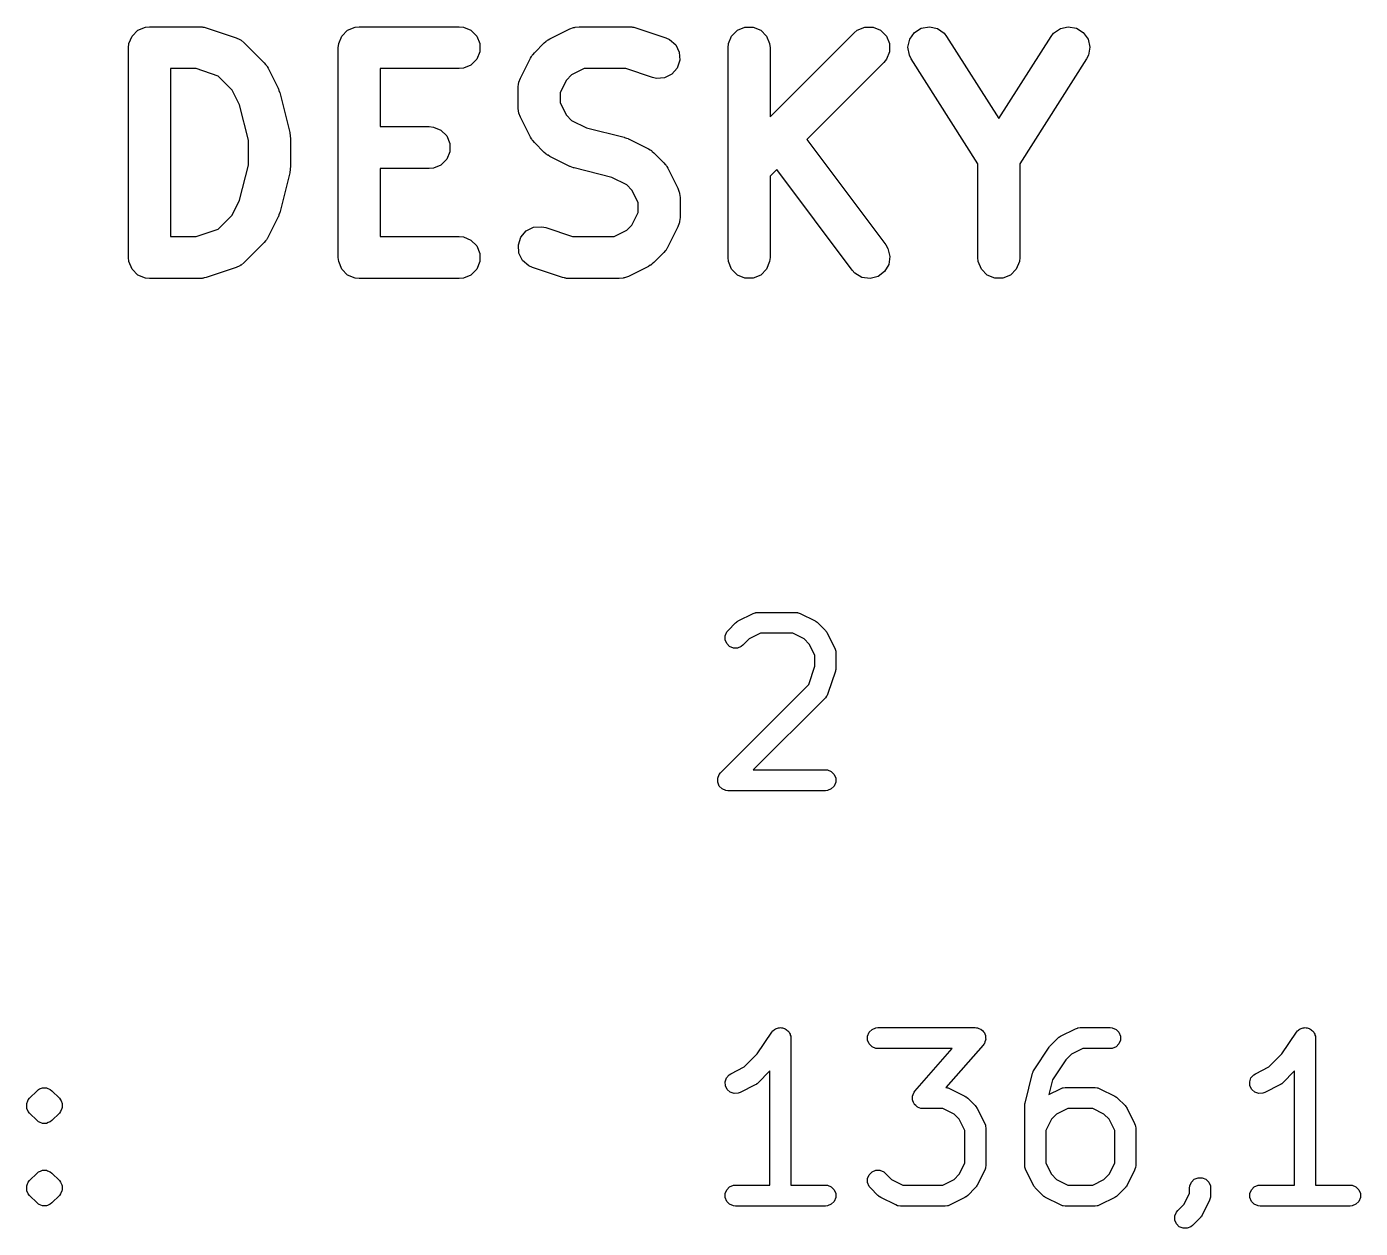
# Model space of a CAD drawing. Header units: inches. Extents: x -2.6 to 7.6, y 0.3 to 5.2.
# Drawn here: x 4.31 to 4.811, y 4.752 to 5.203 of the extents above; entities that cross this region are included whole.
import ezdxf

# ---------------------------------------------------------------- set-up
doc = ezdxf.new("R2010")
doc.units = ezdxf.units.IN
doc.header["$MEASUREMENT"] = 0
doc.layers.add('BLACK', color=250, linetype='CONTINUOUS')

msp = doc.modelspace()

# ---------------------------------------------------------------- linework, layer by layer
at = {"layer": 'BLACK', "linetype": 'CONTINUOUS'}
for p, q in [((4.34873, 5.19648), (4.34991, 5.19932)), ((4.34991, 5.19932), (4.35208, 5.20149)), ((4.35208, 5.20149), (4.35492, 5.20267)), ((4.35492, 5.20267), (4.35645, 5.20282)), ((4.35645, 5.20282), (4.3752, 5.20282)), ((4.3752, 5.20282), (4.37598, 5.20274)), ((4.37598, 5.20274), (4.37619, 5.20276)), ((4.37619, 5.20276), (4.37646, 5.20269)), ((4.37646, 5.20269), (4.37674, 5.20267)), ((4.37674, 5.20267), (4.37693, 5.20259)), ((4.37693, 5.20259), (4.37769, 5.20241)), ((4.37769, 5.20241), (4.38894, 5.19866)), ((4.42747, 5.19648), (4.42865, 5.19932)), ((4.42865, 5.19932), (4.43082, 5.20149)), ((4.43082, 5.20149), (4.43366, 5.20267)), ((4.43366, 5.20267), (4.43519, 5.20282)), ((4.43519, 5.20282), (4.47269, 5.20282)), ((4.47269, 5.20282), (4.47423, 5.20267)), ((4.47423, 5.20267), (4.47706, 5.20149)), ((4.47706, 5.20149), (4.47924, 5.19932)), ((4.47924, 5.19932), (4.48041, 5.19648)), ((4.50666, 5.19824), (4.51416, 5.20199)), ((4.51416, 5.20199), (4.5156, 5.20254)), ((4.5156, 5.20254), (4.51589, 5.20256)), ((4.51589, 5.20256), (4.51615, 5.20267)), ((4.51615, 5.20267), (4.51768, 5.20282)), ((4.51768, 5.20282), (4.53643, 5.20282)), ((4.53643, 5.20282), (4.53721, 5.20274)), ((4.53721, 5.20274), (4.53742, 5.20276)), ((4.53742, 5.20276), (4.53769, 5.20269)), ((4.53769, 5.20269), (4.53797, 5.20267)), ((4.53797, 5.20267), (4.53816, 5.20259)), ((4.53816, 5.20259), (4.53892, 5.20241)), ((4.53892, 5.20241), (4.55017, 5.19866)), ((4.5737, 5.19648), (4.57488, 5.19932)), ((4.57488, 5.19932), (4.57705, 5.20149)), ((4.57705, 5.20149), (4.57989, 5.20267)), ((4.57989, 5.20267), (4.58296, 5.20267)), ((4.58296, 5.20267), (4.5858, 5.20149)), ((4.5858, 5.20149), (4.58797, 5.19932)), ((4.58797, 5.19932), (4.58915, 5.19648)), ((4.5893, 5.16896), (4.62085, 5.20051)), ((4.62085, 5.20051), (4.62205, 5.20149)), ((4.62205, 5.20149), (4.62488, 5.20267)), ((4.62488, 5.20267), (4.62796, 5.20267)), ((4.62796, 5.20267), (4.63079, 5.20149)), ((4.63079, 5.20149), (4.63297, 5.19932)), ((4.63297, 5.19932), (4.63414, 5.19648)), ((4.64171, 5.19812), (4.64347, 5.20063)), ((4.64347, 5.20063), (4.64607, 5.20228)), ((4.64607, 5.20228), (4.64909, 5.20282)), ((4.64909, 5.20282), (4.65209, 5.20215)), ((4.65209, 5.20215), (4.65461, 5.20039)), ((4.65461, 5.20039), (4.65556, 5.19917)), ((4.69477, 5.19917), (4.69572, 5.20039)), ((4.69572, 5.20039), (4.69824, 5.20215)), ((4.69824, 5.20215), (4.70123, 5.20282)), ((4.70123, 5.20282), (4.70426, 5.20228)), ((4.70426, 5.20228), (4.70685, 5.20063)), ((4.70685, 5.20063), (4.70862, 5.19812)), ((4.34858, 5.19494), (4.34873, 5.19648)), ((4.34858, 5.1162), (4.34858, 5.19494)), ((4.38894, 5.19866), (4.39035, 5.19803)), ((4.39035, 5.19803), (4.39056, 5.19785)), ((4.39056, 5.19785), (4.39082, 5.19774)), ((4.39082, 5.19774), (4.39202, 5.19676)), ((4.39202, 5.19676), (4.39952, 5.18926)), ((4.42732, 5.19494), (4.42747, 5.19648)), ((4.42732, 5.1162), (4.42732, 5.19494)), ((4.48041, 5.19648), (4.48041, 5.19341)), ((4.50087, 5.19301), (4.50462, 5.19676)), ((4.50462, 5.19676), (4.50522, 5.19726)), ((4.50522, 5.19726), (4.50536, 5.19741)), ((4.50536, 5.19741), (4.50559, 5.19756)), ((4.50559, 5.19756), (4.50581, 5.19774)), ((4.50581, 5.19774), (4.506, 5.19782)), ((4.506, 5.19782), (4.50666, 5.19824)), ((4.55017, 5.19866), (4.55158, 5.19803)), ((4.55158, 5.19803), (4.5539, 5.19602)), ((4.5539, 5.19602), (4.55527, 5.19327)), ((4.57355, 5.19494), (4.5737, 5.19648)), ((4.57355, 5.1162), (4.57355, 5.19494)), ((4.58915, 5.19648), (4.5893, 5.19494)), ((4.5893, 5.19494), (4.5893, 5.16896)), ((4.63414, 5.19648), (4.63414, 5.19341)), ((4.64105, 5.19512), (4.64171, 5.19812)), ((4.64158, 5.19209), (4.64105, 5.19512)), ((4.65556, 5.19917), (4.67516, 5.16836)), ((4.67516, 5.16836), (4.69477, 5.19917)), ((4.70862, 5.19812), (4.70928, 5.19512)), ((4.70928, 5.19512), (4.70875, 5.19209)), ((4.47924, 5.19057), (4.47706, 5.1884)), ((4.48041, 5.19341), (4.47924, 5.19057)), ((4.49564, 5.18347), (4.49939, 5.19097)), ((4.49939, 5.19097), (4.49981, 5.19163)), ((4.49981, 5.19163), (4.49989, 5.19182)), ((4.49989, 5.19182), (4.50007, 5.19204)), ((4.50007, 5.19204), (4.50021, 5.19227)), ((4.50021, 5.19227), (4.50037, 5.19241)), ((4.50037, 5.19241), (4.50087, 5.19301)), ((4.55549, 5.19021), (4.55452, 5.18729)), ((4.55527, 5.19327), (4.55549, 5.19021)), ((4.63199, 5.18938), (4.60307, 5.16046)), ((4.63297, 5.19057), (4.63199, 5.18938)), ((4.63414, 5.19341), (4.63297, 5.19057)), ((4.64227, 5.19072), (4.64158, 5.19209)), ((4.66729, 5.15141), (4.64227, 5.19072)), ((4.70805, 5.19072), (4.68304, 5.15141)), ((4.70875, 5.19209), (4.70805, 5.19072)), ((4.37392, 5.18707), (4.36433, 5.18707)), ((4.36433, 5.18707), (4.36433, 5.12408)), ((4.3822, 5.18431), (4.37392, 5.18707)), ((4.38748, 5.17903), (4.3822, 5.18431)), ((4.39952, 5.18926), (4.40001, 5.18866)), ((4.40001, 5.18866), (4.40017, 5.18852)), ((4.40017, 5.18852), (4.40032, 5.18829)), ((4.40032, 5.18829), (4.4005, 5.18807)), ((4.4005, 5.18807), (4.40058, 5.18788)), ((4.40058, 5.18788), (4.40099, 5.18722)), ((4.40099, 5.18722), (4.40474, 5.17972)), ((4.47269, 5.18707), (4.44307, 5.18707)), ((4.44307, 5.18707), (4.44307, 5.16532)), ((4.47423, 5.18722), (4.47269, 5.18707)), ((4.47706, 5.1884), (4.47423, 5.18722)), ((4.51485, 5.18472), (4.51291, 5.18278)), ((4.51954, 5.18707), (4.51485, 5.18472)), ((4.53515, 5.18707), (4.51954, 5.18707)), ((4.54519, 5.18372), (4.53515, 5.18707)), ((4.55251, 5.18497), (4.54976, 5.1836)), ((4.55452, 5.18729), (4.55251, 5.18497)), ((4.40474, 5.17972), (4.40478, 5.1796)), ((4.40478, 5.1796), (4.40482, 5.17956)), ((4.40482, 5.17956), (4.40505, 5.17891)), ((4.49481, 5.17995), (4.49496, 5.18148)), ((4.49481, 5.17245), (4.49481, 5.17995)), ((4.49496, 5.18148), (4.49507, 5.18174)), ((4.49507, 5.18174), (4.49509, 5.18203)), ((4.49509, 5.18203), (4.49564, 5.18347)), ((4.51291, 5.18278), (4.51056, 5.17809)), ((4.54669, 5.18338), (4.54519, 5.18372)), ((4.54976, 5.1836), (4.54669, 5.18338)), ((4.39027, 5.17345), (4.38748, 5.17903)), ((4.40505, 5.17891), (4.40529, 5.17828)), ((4.40529, 5.17828), (4.4053, 5.17822)), ((4.4053, 5.17822), (4.40534, 5.17811)), ((4.40534, 5.17811), (4.40909, 5.16311)), ((4.51056, 5.17809), (4.51056, 5.17431)), ((4.51056, 5.17431), (4.51291, 5.16961)), ((4.39357, 5.16023), (4.39027, 5.17345)), ((4.49496, 5.17091), (4.49481, 5.17245)), ((4.49507, 5.17065), (4.49496, 5.17091)), ((4.49509, 5.17037), (4.49507, 5.17065)), ((4.49564, 5.16892), (4.49509, 5.17037)), ((4.51291, 5.16961), (4.51485, 5.16767)), ((4.44307, 5.16532), (4.46144, 5.16532)), ((4.46144, 5.16532), (4.46298, 5.16517)), ((4.46298, 5.16517), (4.46582, 5.164)), ((4.49939, 5.16143), (4.49564, 5.16892)), ((4.51485, 5.16767), (4.52043, 5.16488)), ((4.52043, 5.16488), (4.53459, 5.16134)), ((4.39357, 5.15092), (4.39357, 5.16023)), ((4.40909, 5.16311), (4.40913, 5.16284)), ((4.40913, 5.16284), (4.40917, 5.16273)), ((4.40917, 5.16273), (4.40923, 5.16215)), ((4.40923, 5.16215), (4.40931, 5.16158)), ((4.40931, 5.16158), (4.4093, 5.16147)), ((4.4093, 5.16147), (4.40932, 5.1612)), ((4.40932, 5.1612), (4.40932, 5.14995)), ((4.46582, 5.164), (4.46799, 5.16182)), ((4.46799, 5.16182), (4.46916, 5.15898)), ((4.49981, 5.16076), (4.49939, 5.16143)), ((4.49989, 5.16057), (4.49981, 5.16076)), ((4.50007, 5.16036), (4.49989, 5.16057)), ((4.50021, 5.16012), (4.50007, 5.16036)), ((4.50037, 5.15998), (4.50021, 5.16012)), ((4.50087, 5.15938), (4.50037, 5.15998)), ((4.50462, 5.15563), (4.50087, 5.15938)), ((4.53459, 5.16134), (4.5347, 5.1613)), ((4.5347, 5.1613), (4.53476, 5.16129)), ((4.53476, 5.16129), (4.5354, 5.16105)), ((4.5354, 5.16105), (4.53604, 5.16082)), ((4.53604, 5.16082), (4.53609, 5.16078)), ((4.53609, 5.16078), (4.5362, 5.16074)), ((4.5362, 5.16074), (4.5437, 5.15699)), ((4.60307, 5.16046), (4.63272, 5.12093)), ((4.46916, 5.15591), (4.46799, 5.15307)), ((4.46916, 5.15898), (4.46916, 5.15591)), ((4.50522, 5.15513), (4.50462, 5.15563)), ((4.50536, 5.15498), (4.50522, 5.15513)), ((4.50559, 5.15483), (4.50536, 5.15498)), ((4.50581, 5.15465), (4.50559, 5.15483)), ((4.506, 5.15457), (4.50581, 5.15465)), ((4.50666, 5.15415), (4.506, 5.15457)), ((4.5437, 5.15699), (4.54436, 5.15658)), ((4.54436, 5.15658), (4.54456, 5.1565)), ((4.54456, 5.1565), (4.54477, 5.15632)), ((4.54477, 5.15632), (4.54501, 5.15617)), ((4.54501, 5.15617), (4.54514, 5.15601)), ((4.54514, 5.15601), (4.54575, 5.15552)), ((4.54575, 5.15552), (4.5495, 5.15177)), ((4.39027, 5.1377), (4.39357, 5.15092)), ((4.40931, 5.14957), (4.40923, 5.14899)), ((4.40932, 5.14995), (4.4093, 5.14968)), ((4.4093, 5.14968), (4.40931, 5.14957)), ((4.46144, 5.14957), (4.44307, 5.14957)), ((4.44307, 5.14957), (4.44307, 5.12408)), ((4.46298, 5.14973), (4.46144, 5.14957)), ((4.46582, 5.1509), (4.46298, 5.14973)), ((4.46799, 5.15307), (4.46582, 5.1509)), ((4.51416, 5.15041), (4.50666, 5.15415)), ((4.51427, 5.15036), (4.51416, 5.15041)), ((4.51432, 5.15033), (4.51427, 5.15036)), ((4.51497, 5.1501), (4.51432, 5.15033)), ((4.5156, 5.14985), (4.51497, 5.1501)), ((4.51566, 5.14985), (4.5156, 5.14985)), ((4.51577, 5.14981), (4.51566, 5.14985)), ((4.52993, 5.14627), (4.51577, 5.14981)), ((4.5495, 5.15177), (4.54999, 5.15116)), ((4.54999, 5.15116), (4.55015, 5.15103)), ((4.55015, 5.15103), (4.5503, 5.15079)), ((4.5503, 5.15079), (4.55048, 5.15057)), ((4.55048, 5.15057), (4.55056, 5.15038)), ((4.55056, 5.15038), (4.55097, 5.14972)), ((4.55097, 5.14972), (4.55472, 5.14222)), ((4.66729, 5.1162), (4.66729, 5.15141)), ((4.68304, 5.15141), (4.68304, 5.1162)), ((4.40909, 5.14804), (4.40534, 5.13304)), ((4.40913, 5.14831), (4.40909, 5.14804)), ((4.40917, 5.14841), (4.40913, 5.14831)), ((4.40923, 5.14899), (4.40917, 5.14841)), ((4.53552, 5.14348), (4.52993, 5.14627)), ((4.59182, 5.14921), (4.5893, 5.14669)), ((4.5893, 5.14669), (4.5893, 5.1162)), ((4.62012, 5.11148), (4.59182, 5.14921)), ((4.53746, 5.14154), (4.53552, 5.14348)), ((4.53981, 5.13684), (4.53746, 5.14154)), ((4.55472, 5.14222), (4.55527, 5.14078)), ((4.55527, 5.14078), (4.55529, 5.1405)), ((4.55529, 5.1405), (4.5554, 5.14024)), ((4.5554, 5.14024), (4.55555, 5.1387)), ((4.38748, 5.13212), (4.39027, 5.1377)), ((4.53981, 5.13306), (4.53981, 5.13684)), ((4.55555, 5.1387), (4.55555, 5.1312)), ((4.3822, 5.12683), (4.38748, 5.13212)), ((4.40474, 5.13143), (4.40099, 5.12393)), ((4.40478, 5.13154), (4.40474, 5.13143)), ((4.40482, 5.13159), (4.40478, 5.13154)), ((4.40505, 5.13223), (4.40482, 5.13159)), ((4.40529, 5.13287), (4.40505, 5.13223)), ((4.4053, 5.13293), (4.40529, 5.13287)), ((4.40534, 5.13304), (4.4053, 5.13293)), ((4.53746, 5.12837), (4.53981, 5.13306)), ((4.55529, 5.1294), (4.55527, 5.12912)), ((4.5554, 5.12967), (4.55529, 5.1294)), ((4.55555, 5.1312), (4.5554, 5.12967)), ((4.37392, 5.12408), (4.3822, 5.12683)), ((4.49584, 5.12385), (4.49786, 5.12617)), ((4.49786, 5.12617), (4.50061, 5.12755)), ((4.50061, 5.12755), (4.50367, 5.12776)), ((4.50367, 5.12776), (4.50518, 5.12742)), ((4.50518, 5.12742), (4.51521, 5.12408)), ((4.53082, 5.12408), (4.53552, 5.12642)), ((4.53552, 5.12642), (4.53746, 5.12837)), ((4.55472, 5.12768), (4.55097, 5.12018)), ((4.55527, 5.12912), (4.55472, 5.12768)), ((4.36433, 5.12408), (4.37392, 5.12408)), ((4.39952, 5.12188), (4.39202, 5.11438)), ((4.40001, 5.12249), (4.39952, 5.12188)), ((4.40017, 5.12262), (4.40001, 5.12249)), ((4.40032, 5.12286), (4.40017, 5.12262)), ((4.4005, 5.12308), (4.40032, 5.12286)), ((4.40058, 5.12327), (4.4005, 5.12308)), ((4.40099, 5.12393), (4.40058, 5.12327)), ((4.44307, 5.12408), (4.47269, 5.12408)), ((4.47269, 5.12408), (4.47423, 5.12393)), ((4.47423, 5.12393), (4.47706, 5.12275)), ((4.47706, 5.12275), (4.47924, 5.12058)), ((4.47924, 5.12058), (4.48041, 5.11774)), ((4.49487, 5.12094), (4.49584, 5.12385)), ((4.49509, 5.11787), (4.49487, 5.12094)), ((4.51521, 5.12408), (4.53082, 5.12408)), ((4.55048, 5.11933), (4.5503, 5.11911)), ((4.55056, 5.11952), (4.55048, 5.11933)), ((4.55097, 5.12018), (4.55056, 5.11952)), ((4.63272, 5.12093), (4.63352, 5.11961)), ((4.63352, 5.11961), (4.63428, 5.11663)), ((4.34873, 5.11467), (4.34858, 5.1162)), ((4.34991, 5.11183), (4.34873, 5.11467)), ((4.39202, 5.11438), (4.39082, 5.11341)), ((4.42747, 5.11467), (4.42732, 5.1162)), ((4.42865, 5.11183), (4.42747, 5.11467)), ((4.48041, 5.11467), (4.47924, 5.11183)), ((4.48041, 5.11774), (4.48041, 5.11467)), ((4.49646, 5.11513), (4.49509, 5.11787)), ((4.49879, 5.11311), (4.49646, 5.11513)), ((4.54575, 5.11438), (4.54514, 5.11389)), ((4.5495, 5.11813), (4.54575, 5.11438)), ((4.54999, 5.11874), (4.5495, 5.11813)), ((4.55015, 5.11887), (4.54999, 5.11874)), ((4.5503, 5.11911), (4.55015, 5.11887)), ((4.5737, 5.11467), (4.57355, 5.1162)), ((4.57488, 5.11183), (4.5737, 5.11467)), ((4.58915, 5.11467), (4.58797, 5.11183)), ((4.5893, 5.1162), (4.58915, 5.11467)), ((4.63428, 5.11663), (4.63385, 5.11359)), ((4.66744, 5.11467), (4.66729, 5.1162)), ((4.66862, 5.11183), (4.66744, 5.11467)), ((4.68289, 5.11467), (4.68171, 5.11183)), ((4.68304, 5.1162), (4.68289, 5.11467)), ((4.35208, 5.10966), (4.34991, 5.11183)), ((4.35492, 5.10848), (4.35208, 5.10966)), ((4.38894, 5.11248), (4.37769, 5.10873)), ((4.39035, 5.11311), (4.38894, 5.11248)), ((4.39056, 5.1133), (4.39035, 5.11311)), ((4.39082, 5.11341), (4.39056, 5.1133)), ((4.43082, 5.10966), (4.42865, 5.11183)), ((4.43366, 5.10848), (4.43082, 5.10966)), ((4.47706, 5.10966), (4.47423, 5.10848)), ((4.47924, 5.11183), (4.47706, 5.10966)), ((4.5002, 5.11248), (4.49879, 5.11311)), ((4.51144, 5.10873), (4.5002, 5.11248)), ((4.5437, 5.11291), (4.5362, 5.10916)), ((4.54436, 5.11333), (4.5437, 5.11291)), ((4.54456, 5.11341), (4.54436, 5.11333)), ((4.54477, 5.11358), (4.54456, 5.11341)), ((4.54501, 5.11373), (4.54477, 5.11358)), ((4.54514, 5.11389), (4.54501, 5.11373)), ((4.57705, 5.10966), (4.57488, 5.11183)), ((4.57989, 5.10848), (4.57705, 5.10966)), ((4.5858, 5.10966), (4.58296, 5.10848)), ((4.58797, 5.11183), (4.5858, 5.10966)), ((4.62116, 5.11034), (4.62012, 5.11148)), ((4.62381, 5.10878), (4.62116, 5.11034)), ((4.63228, 5.11095), (4.62982, 5.1091)), ((4.63385, 5.11359), (4.63228, 5.11095)), ((4.67079, 5.10966), (4.66862, 5.11183)), ((4.67363, 5.10848), (4.67079, 5.10966)), ((4.67954, 5.10966), (4.6767, 5.10848)), ((4.68171, 5.11183), (4.67954, 5.10966)), ((4.35645, 5.10833), (4.35492, 5.10848)), ((4.3752, 5.10833), (4.35645, 5.10833)), ((4.37598, 5.10841), (4.3752, 5.10833)), ((4.37619, 5.10839), (4.37598, 5.10841)), ((4.37646, 5.10845), (4.37619, 5.10839)), ((4.37674, 5.10848), (4.37646, 5.10845)), ((4.37693, 5.10856), (4.37674, 5.10848)), ((4.37769, 5.10873), (4.37693, 5.10856)), ((4.43519, 5.10833), (4.43366, 5.10848)), ((4.47269, 5.10833), (4.43519, 5.10833)), ((4.47423, 5.10848), (4.47269, 5.10833)), ((4.51221, 5.10856), (4.51144, 5.10873)), ((4.5124, 5.10848), (4.51221, 5.10856)), ((4.51268, 5.10845), (4.5124, 5.10848)), ((4.51295, 5.10839), (4.51268, 5.10845)), ((4.51316, 5.10841), (4.51295, 5.10839)), ((4.51393, 5.10833), (4.51316, 5.10841)), ((4.53268, 5.10833), (4.51393, 5.10833)), ((4.53422, 5.10848), (4.53268, 5.10833)), ((4.53448, 5.10859), (4.53422, 5.10848)), ((4.53476, 5.10861), (4.53448, 5.10859)), ((4.5362, 5.10916), (4.53476, 5.10861)), ((4.58296, 5.10848), (4.57989, 5.10848)), ((4.62685, 5.10834), (4.62381, 5.10878)), ((4.62982, 5.1091), (4.62685, 5.10834)), ((4.6767, 5.10848), (4.67363, 5.10848)), ((4.57355, 4.97633), (4.57637, 4.97914)), ((4.57637, 4.97914), (4.57667, 4.97939)), ((4.57667, 4.97939), (4.57674, 4.97947)), ((4.57674, 4.97947), (4.57686, 4.97954)), ((4.57686, 4.97954), (4.57696, 4.97963)), ((4.57696, 4.97963), (4.57706, 4.97967)), ((4.57706, 4.97967), (4.57739, 4.97988)), ((4.57739, 4.97988), (4.58301, 4.98269)), ((4.58301, 4.98269), (4.58374, 4.98297)), ((4.58374, 4.98297), (4.58388, 4.98298)), ((4.58388, 4.98298), (4.58401, 4.98303)), ((4.58401, 4.98303), (4.58478, 4.98311)), ((4.58478, 4.98311), (4.59884, 4.98311)), ((4.59884, 4.98311), (4.5996, 4.98303)), ((4.5996, 4.98303), (4.59973, 4.98298)), ((4.59973, 4.98298), (4.59988, 4.98297)), ((4.59988, 4.98297), (4.6006, 4.98269)), ((4.6006, 4.98269), (4.60622, 4.97988)), ((4.60622, 4.97988), (4.60655, 4.97967)), ((4.60655, 4.97967), (4.60665, 4.97963)), ((4.60665, 4.97963), (4.60676, 4.97954)), ((4.60676, 4.97954), (4.60687, 4.97947)), ((4.60687, 4.97947), (4.60694, 4.97939)), ((4.60694, 4.97939), (4.60724, 4.97914)), ((4.60724, 4.97914), (4.61006, 4.97633)), ((4.57248, 4.97432), (4.57307, 4.97574)), ((4.57248, 4.97278), (4.57248, 4.97432)), ((4.57307, 4.97574), (4.57355, 4.97633)), ((4.5857, 4.97524), (4.58148, 4.97312)), ((4.59791, 4.97524), (4.5857, 4.97524)), ((4.60213, 4.97312), (4.59791, 4.97524)), ((4.61006, 4.97633), (4.6103, 4.97603)), ((4.6103, 4.97603), (4.61038, 4.97596)), ((4.61038, 4.97596), (4.61046, 4.97584)), ((4.61046, 4.97584), (4.61055, 4.97574)), ((4.61055, 4.97574), (4.61059, 4.97564)), ((4.61059, 4.97564), (4.61079, 4.97531)), ((4.61079, 4.97531), (4.61361, 4.96968)), ((4.57307, 4.97136), (4.57248, 4.97278)), ((4.57415, 4.97027), (4.57307, 4.97136)), ((4.57557, 4.96969), (4.57415, 4.97027)), ((4.57711, 4.96969), (4.57557, 4.96969)), ((4.57853, 4.97027), (4.57711, 4.96969)), ((4.57912, 4.97076), (4.57853, 4.97027)), ((4.58148, 4.97312), (4.57912, 4.97076)), ((4.60404, 4.97122), (4.60213, 4.97312)), ((4.60615, 4.96699), (4.60404, 4.97122)), ((4.61361, 4.96968), (4.61388, 4.96896)), ((4.60615, 4.96294), (4.60615, 4.96699)), ((4.61388, 4.96896), (4.61389, 4.96882)), ((4.61389, 4.96882), (4.61395, 4.96869)), ((4.61395, 4.96869), (4.61402, 4.96792)), ((4.61402, 4.96792), (4.61402, 4.9623)), ((4.60383, 4.95599), (4.60615, 4.96294)), ((4.61382, 4.96105), (4.61101, 4.95262)), ((4.61391, 4.96144), (4.61382, 4.96105)), ((4.61395, 4.96153), (4.61391, 4.96144)), ((4.61396, 4.96167), (4.61395, 4.96153)), ((4.61399, 4.96181), (4.61396, 4.96167)), ((4.61402, 4.9623), (4.61398, 4.96191)), ((4.61398, 4.96191), (4.61399, 4.96181)), ((4.57074, 4.9229), (4.60383, 4.95599)), ((4.61006, 4.95108), (4.58303, 4.92405)), ((4.61055, 4.95168), (4.61006, 4.95108)), ((4.6106, 4.95181), (4.61055, 4.95168)), ((4.61069, 4.95191), (4.6106, 4.95181)), ((4.61101, 4.95262), (4.61069, 4.95191)), ((4.58303, 4.92405), (4.61008, 4.92405)), ((4.61008, 4.92405), (4.61085, 4.92398)), ((4.56967, 4.92089), (4.57025, 4.9223)), ((4.56967, 4.91935), (4.56967, 4.92089)), ((4.57025, 4.91793), (4.56967, 4.91935)), ((4.57025, 4.9223), (4.57074, 4.9229)), ((4.61085, 4.92398), (4.61227, 4.92339)), ((4.61227, 4.92339), (4.61336, 4.9223)), ((4.61336, 4.9223), (4.61395, 4.92089)), ((4.61395, 4.91935), (4.61336, 4.91793)), ((4.61395, 4.92089), (4.61395, 4.91935)), ((4.57134, 4.91684), (4.57025, 4.91793)), ((4.57276, 4.91626), (4.57134, 4.91684)), ((4.57353, 4.91618), (4.57276, 4.91626)), ((4.61008, 4.91618), (4.57353, 4.91618)), ((4.61085, 4.91626), (4.61008, 4.91618)), ((4.61227, 4.91684), (4.61085, 4.91626)), ((4.61336, 4.91793), (4.61227, 4.91684)), ((4.58453, 4.81746), (4.58994, 4.82557)), ((4.58994, 4.82557), (4.59042, 4.82617)), ((4.58994, 4.82557), (4.58994, 4.82557)), ((4.58994, 4.82557), (4.58994, 4.82557)), ((4.58994, 4.82557), (4.58994, 4.82557)), ((4.59042, 4.82617), (4.59075, 4.82638)), ((4.59075, 4.82638), (4.59102, 4.82666)), ((4.59102, 4.82666), (4.59138, 4.82681)), ((4.59138, 4.82681), (4.5917, 4.82702)), ((4.5917, 4.82702), (4.59208, 4.8271)), ((4.59208, 4.8271), (4.59244, 4.82725)), ((4.59244, 4.82725), (4.59283, 4.82725)), ((4.59283, 4.82725), (4.59321, 4.82732)), ((4.59321, 4.82732), (4.59359, 4.82725)), ((4.59359, 4.82725), (4.59398, 4.82725)), ((4.59398, 4.82725), (4.59434, 4.8271)), ((4.59434, 4.8271), (4.59471, 4.82702)), ((4.59471, 4.82702), (4.59504, 4.82681)), ((4.59504, 4.82681), (4.5954, 4.82666)), ((4.5954, 4.82666), (4.59567, 4.82639)), ((4.59567, 4.82639), (4.59599, 4.82617)), ((4.59599, 4.82617), (4.59621, 4.82585)), ((4.59621, 4.82585), (4.59649, 4.82557)), ((4.59649, 4.82557), (4.59663, 4.82522)), ((4.59663, 4.82522), (4.59685, 4.8249)), ((4.59685, 4.8249), (4.59692, 4.82451)), ((4.59692, 4.82451), (4.59707, 4.82415)), ((4.59707, 4.82415), (4.59715, 4.82339)), ((4.62591, 4.82415), (4.6265, 4.82557)), ((4.62591, 4.82262), (4.62591, 4.82415)), ((4.6265, 4.82557), (4.62758, 4.82666)), ((4.62758, 4.82666), (4.629, 4.82725)), ((4.629, 4.82725), (4.62977, 4.82732)), ((4.62977, 4.82732), (4.66633, 4.82732)), ((4.66633, 4.82732), (4.66673, 4.82728)), ((4.66673, 4.82728), (4.66684, 4.82729)), ((4.66684, 4.82729), (4.66691, 4.82726)), ((4.66691, 4.82726), (4.6671, 4.82725)), ((4.6671, 4.82725), (4.66769, 4.827)), ((4.66769, 4.827), (4.66829, 4.8268)), ((4.66829, 4.8268), (4.66839, 4.82671)), ((4.66839, 4.82671), (4.66851, 4.82666)), ((4.66851, 4.82666), (4.66897, 4.82621)), ((4.66897, 4.82621), (4.66945, 4.82578)), ((4.66945, 4.82578), (4.66951, 4.82567)), ((4.66951, 4.82567), (4.6696, 4.82557)), ((4.6696, 4.82557), (4.66985, 4.82498)), ((4.66985, 4.82498), (4.67013, 4.82441)), ((4.67013, 4.82441), (4.67014, 4.82428)), ((4.67014, 4.82428), (4.67019, 4.82415)), ((4.67019, 4.82415), (4.67019, 4.82351)), ((4.69798, 4.82389), (4.69831, 4.82409)), ((4.69831, 4.82409), (4.70394, 4.82691)), ((4.70394, 4.82691), (4.70466, 4.82718)), ((4.70466, 4.82718), (4.7048, 4.82719)), ((4.7048, 4.82719), (4.70493, 4.82725)), ((4.70493, 4.82725), (4.7057, 4.82732)), ((4.7057, 4.82732), (4.71695, 4.82732)), ((4.71695, 4.82732), (4.71771, 4.82725)), ((4.71771, 4.82725), (4.71913, 4.82666)), ((4.71913, 4.82666), (4.72022, 4.82557)), ((4.72022, 4.82557), (4.72081, 4.82415)), ((4.72081, 4.82415), (4.72081, 4.82262)), ((4.78138, 4.81746), (4.78679, 4.82557)), ((4.78679, 4.82557), (4.78728, 4.82617)), ((4.78679, 4.82557), (4.78679, 4.82557)), ((4.78679, 4.82557), (4.78679, 4.82557)), ((4.78679, 4.82557), (4.78679, 4.82557)), ((4.78728, 4.82617), (4.7876, 4.82638)), ((4.7876, 4.82638), (4.78787, 4.82666)), ((4.78787, 4.82666), (4.78823, 4.82681)), ((4.78823, 4.82681), (4.78855, 4.82702)), ((4.78855, 4.82702), (4.78893, 4.8271)), ((4.78893, 4.8271), (4.78929, 4.82725)), ((4.78929, 4.82725), (4.78968, 4.82725)), ((4.78968, 4.82725), (4.79006, 4.82732)), ((4.79006, 4.82732), (4.79044, 4.82725)), ((4.79044, 4.82725), (4.79083, 4.82725)), ((4.79083, 4.82725), (4.79119, 4.8271)), ((4.79119, 4.8271), (4.79156, 4.82702)), ((4.79156, 4.82702), (4.79189, 4.82681)), ((4.79189, 4.82681), (4.79225, 4.82666)), ((4.79225, 4.82666), (4.79252, 4.82639)), ((4.79252, 4.82639), (4.79284, 4.82617)), ((4.79284, 4.82617), (4.79306, 4.82585)), ((4.79306, 4.82585), (4.79334, 4.82557)), ((4.79334, 4.82557), (4.79348, 4.82522)), ((4.79348, 4.82522), (4.7937, 4.8249)), ((4.7937, 4.8249), (4.79377, 4.82451)), ((4.79377, 4.82451), (4.79392, 4.82415)), ((4.79392, 4.82415), (4.794, 4.82339)), ((4.59715, 4.82339), (4.59715, 4.82339)), ((4.59715, 4.82339), (4.59715, 4.82339)), ((4.59715, 4.82339), (4.59715, 4.82338)), ((4.59715, 4.82338), (4.59715, 4.76827)), ((4.6265, 4.8212), (4.62591, 4.82262)), ((4.62758, 4.82011), (4.6265, 4.8212)), ((4.629, 4.81952), (4.62758, 4.82011)), ((4.62977, 4.81945), (4.629, 4.81952)), ((4.65765, 4.81945), (4.62977, 4.81945)), ((4.64368, 4.80348), (4.65765, 4.81945)), ((4.66929, 4.82079), (4.6553, 4.8048)), ((4.66953, 4.82112), (4.66929, 4.82079)), ((4.6696, 4.8212), (4.66953, 4.82112)), ((4.66963, 4.82127), (4.6696, 4.8212)), ((4.66974, 4.82142), (4.66963, 4.82127)), ((4.66994, 4.82203), (4.66974, 4.82142)), ((4.67019, 4.82262), (4.66994, 4.82203)), ((4.67019, 4.82351), (4.67023, 4.82288)), ((4.67023, 4.82288), (4.67019, 4.82275)), ((4.67019, 4.82275), (4.67019, 4.82262)), ((4.68836, 4.81151), (4.69399, 4.81994)), ((4.69399, 4.81995), (4.69423, 4.82024)), ((4.69399, 4.81994), (4.69399, 4.81995)), ((4.69399, 4.81995), (4.69399, 4.81995)), ((4.69423, 4.82024), (4.69447, 4.82054)), ((4.69447, 4.82054), (4.69448, 4.82054)), ((4.69448, 4.82054), (4.69729, 4.82336)), ((4.69448, 4.82054), (4.69448, 4.82054)), ((4.69729, 4.82336), (4.69759, 4.8236)), ((4.69759, 4.8236), (4.69766, 4.82368)), ((4.69766, 4.82368), (4.69778, 4.82376)), ((4.69778, 4.82376), (4.69789, 4.82385)), ((4.69789, 4.82385), (4.69798, 4.82389)), ((4.70663, 4.81945), (4.70241, 4.81734)), ((4.71695, 4.81945), (4.70663, 4.81945)), ((4.71771, 4.81952), (4.71695, 4.81945)), ((4.71913, 4.82011), (4.71771, 4.81952)), ((4.72022, 4.8212), (4.71913, 4.82011)), ((4.72081, 4.82262), (4.72022, 4.8212)), ((4.794, 4.82339), (4.794, 4.82339)), ((4.794, 4.82339), (4.794, 4.82339)), ((4.794, 4.82339), (4.794, 4.82338)), ((4.794, 4.82338), (4.794, 4.76827)), ((4.57963, 4.81256), (4.58453, 4.81746)), ((4.70032, 4.81525), (4.69529, 4.80771)), ((4.70241, 4.81734), (4.70032, 4.81525)), ((4.77648, 4.81256), (4.78138, 4.81746)), ((4.57292, 4.80846), (4.57392, 4.80962)), ((4.57392, 4.80962), (4.57458, 4.81003)), ((4.57458, 4.81003), (4.57963, 4.81256)), ((4.58927, 4.81107), (4.58475, 4.80654)), ((4.58927, 4.76827), (4.58927, 4.81107)), ((4.68501, 4.79903), (4.68782, 4.81028)), ((4.68782, 4.81028), (4.68798, 4.81073)), ((4.68798, 4.81073), (4.688, 4.81083)), ((4.688, 4.81083), (4.68804, 4.81091)), ((4.68804, 4.81091), (4.68808, 4.81101)), ((4.68808, 4.81101), (4.68813, 4.81108)), ((4.68813, 4.81108), (4.68836, 4.81151)), ((4.76977, 4.80846), (4.77078, 4.80962)), ((4.77078, 4.80962), (4.77143, 4.81003)), ((4.77143, 4.81003), (4.77648, 4.81256)), ((4.78613, 4.81107), (4.7816, 4.80654)), ((4.78613, 4.76827), (4.78613, 4.81107)), ((4.31427, 4.80367), (4.31487, 4.80416)), ((4.31487, 4.80416), (4.31523, 4.80431)), ((4.31523, 4.80431), (4.31561, 4.80447)), ((4.31561, 4.80447), (4.31629, 4.80475)), ((4.31629, 4.80475), (4.31783, 4.80475)), ((4.31783, 4.80475), (4.31804, 4.80466)), ((4.31804, 4.80466), (4.31925, 4.80416)), ((4.31925, 4.80416), (4.31984, 4.80367)), ((4.57243, 4.807), (4.57292, 4.80846)), ((4.57254, 4.80547), (4.57243, 4.807)), ((4.57323, 4.8041), (4.57254, 4.80547)), ((4.57439, 4.80309), (4.57323, 4.8041)), ((4.58372, 4.8058), (4.5781, 4.80299)), ((4.58405, 4.80601), (4.58372, 4.8058)), ((4.58415, 4.80605), (4.58405, 4.80601)), ((4.58426, 4.80614), (4.58415, 4.80605)), ((4.58438, 4.80621), (4.58426, 4.80614)), ((4.58445, 4.80629), (4.58438, 4.80621)), ((4.58475, 4.80654), (4.58445, 4.80629)), ((4.6553, 4.8048), (4.65585, 4.80475)), ((4.65585, 4.80475), (4.65598, 4.80469)), ((4.65598, 4.80469), (4.65612, 4.80468)), ((4.65612, 4.80468), (4.65684, 4.80441)), ((4.65684, 4.80441), (4.66246, 4.8016)), ((4.69529, 4.80771), (4.69392, 4.80221)), ((4.69392, 4.80221), (4.69831, 4.80441)), ((4.69831, 4.80441), (4.69903, 4.80468)), ((4.69903, 4.80468), (4.69917, 4.80469)), ((4.69917, 4.80469), (4.69931, 4.80475)), ((4.69931, 4.80475), (4.70007, 4.80482)), ((4.70007, 4.80482), (4.71132, 4.80482)), ((4.71132, 4.80482), (4.71209, 4.80475)), ((4.71209, 4.80475), (4.71222, 4.80469)), ((4.71222, 4.80469), (4.71236, 4.80468)), ((4.71236, 4.80468), (4.71308, 4.80441)), ((4.71308, 4.80441), (4.71871, 4.8016)), ((4.76928, 4.807), (4.76977, 4.80846)), ((4.76939, 4.80547), (4.76928, 4.807)), ((4.77008, 4.8041), (4.76939, 4.80547)), ((4.77124, 4.80309), (4.77008, 4.8041)), ((4.78057, 4.8058), (4.77495, 4.80299)), ((4.7809, 4.80601), (4.78057, 4.8058)), ((4.781, 4.80605), (4.7809, 4.80601)), ((4.78111, 4.80614), (4.781, 4.80605)), ((4.78123, 4.80621), (4.78111, 4.80614)), ((4.7813, 4.80629), (4.78123, 4.80621)), ((4.7816, 4.80654), (4.7813, 4.80629)), ((4.31039, 4.79884), (4.3108, 4.79985)), ((4.3108, 4.79985), (4.31097, 4.80026)), ((4.31097, 4.80026), (4.31146, 4.80086)), ((4.31097, 4.80026), (4.31097, 4.80026)), ((4.31146, 4.80086), (4.31427, 4.80367)), ((4.31984, 4.80367), (4.32265, 4.80086)), ((4.32265, 4.80086), (4.32314, 4.80026)), ((4.32314, 4.80026), (4.32332, 4.79985)), ((4.32332, 4.79985), (4.32373, 4.79884)), ((4.57585, 4.80261), (4.57439, 4.80309)), ((4.57738, 4.80271), (4.57585, 4.80261)), ((4.5781, 4.80299), (4.57738, 4.80271)), ((4.64274, 4.8014), (4.64278, 4.80152)), ((4.64278, 4.80076), (4.64274, 4.8014)), ((4.64278, 4.80166), (4.64303, 4.80225)), ((4.64278, 4.80152), (4.64278, 4.80166)), ((4.64278, 4.80012), (4.64278, 4.80076)), ((4.64283, 4.8), (4.64278, 4.80012)), ((4.64284, 4.79986), (4.64283, 4.8)), ((4.64312, 4.79929), (4.64284, 4.79986)), ((4.64303, 4.80225), (4.64323, 4.80285)), ((4.64337, 4.7987), (4.64312, 4.79929)), ((4.64323, 4.80285), (4.64334, 4.80301)), ((4.64334, 4.80301), (4.64337, 4.80307)), ((4.64337, 4.80307), (4.64344, 4.80315)), ((4.64344, 4.80315), (4.64368, 4.80348)), ((4.66246, 4.8016), (4.66279, 4.80139)), ((4.66279, 4.80139), (4.66289, 4.80135)), ((4.66289, 4.80135), (4.663, 4.80126)), ((4.663, 4.80126), (4.66312, 4.80119)), ((4.66312, 4.80119), (4.66319, 4.80111)), ((4.66319, 4.80111), (4.66349, 4.80086)), ((4.66349, 4.80086), (4.6663, 4.79805)), ((4.68499, 4.7989), (4.68501, 4.79903)), ((4.71871, 4.8016), (4.71904, 4.80139)), ((4.71904, 4.80139), (4.71913, 4.80135)), ((4.71913, 4.80135), (4.71924, 4.80126)), ((4.71924, 4.80126), (4.71936, 4.80119)), ((4.71936, 4.80119), (4.71943, 4.80111)), ((4.71943, 4.80111), (4.71973, 4.80086)), ((4.71973, 4.80086), (4.72254, 4.79805)), ((4.7727, 4.80261), (4.77124, 4.80309)), ((4.77423, 4.80271), (4.7727, 4.80261)), ((4.77495, 4.80299), (4.77423, 4.80271)), ((4.31039, 4.79731), (4.31039, 4.79884)), ((4.3105, 4.79704), (4.31039, 4.79731)), ((4.31097, 4.79589), (4.3105, 4.79704)), ((4.31146, 4.79529), (4.31097, 4.79589)), ((4.31427, 4.79248), (4.31146, 4.79529)), ((4.32265, 4.79529), (4.31984, 4.79248)), ((4.32314, 4.79589), (4.32265, 4.79529)), ((4.32362, 4.79704), (4.32314, 4.79589)), ((4.32314, 4.79589), (4.32314, 4.79589)), ((4.32373, 4.79731), (4.32362, 4.79704)), ((4.32373, 4.79884), (4.32373, 4.79731)), ((4.64346, 4.79861), (4.64337, 4.7987)), ((4.64352, 4.79849), (4.64346, 4.79861)), ((4.644, 4.79807), (4.64352, 4.79849)), ((4.64446, 4.79761), (4.644, 4.79807)), ((4.64458, 4.79756), (4.64446, 4.79761)), ((4.64468, 4.79748), (4.64458, 4.79756)), ((4.64528, 4.79727), (4.64468, 4.79748)), ((4.64587, 4.79703), (4.64528, 4.79727)), ((4.64606, 4.79701), (4.64587, 4.79703)), ((4.64613, 4.79698), (4.64606, 4.79701)), ((4.64624, 4.79699), (4.64613, 4.79698)), ((4.64664, 4.79695), (4.64624, 4.79699)), ((4.65415, 4.79695), (4.64664, 4.79695)), ((4.65837, 4.79484), (4.65415, 4.79695)), ((4.66028, 4.79293), (4.65837, 4.79484)), ((4.6663, 4.79805), (4.66655, 4.79775)), ((4.66655, 4.79775), (4.66663, 4.79768)), ((4.66663, 4.79768), (4.6667, 4.79756)), ((4.6667, 4.79756), (4.66679, 4.79745)), ((4.66679, 4.79745), (4.66683, 4.79735)), ((4.66683, 4.79735), (4.66704, 4.79702)), ((4.66704, 4.79702), (4.66985, 4.7914)), ((4.68489, 4.79827), (4.68493, 4.79855)), ((4.6849, 4.79821), (4.68489, 4.79827)), ((4.68489, 4.79808), (4.6849, 4.79821)), ((4.68489, 4.77558), (4.68489, 4.79808)), ((4.68493, 4.79855), (4.68496, 4.79884)), ((4.68496, 4.79884), (4.68499, 4.7989)), ((4.69678, 4.79484), (4.69487, 4.79293)), ((4.701, 4.79695), (4.69678, 4.79484)), ((4.71039, 4.79695), (4.701, 4.79695)), ((4.71461, 4.79484), (4.71039, 4.79695)), ((4.71652, 4.79293), (4.71461, 4.79484)), ((4.72254, 4.79805), (4.72279, 4.79775)), ((4.72279, 4.79775), (4.72287, 4.79768)), ((4.72287, 4.79768), (4.72294, 4.79756)), ((4.72294, 4.79756), (4.72303, 4.79745)), ((4.72303, 4.79745), (4.72307, 4.79735)), ((4.72307, 4.79735), (4.72328, 4.79702)), ((4.72328, 4.79702), (4.72609, 4.7914)), ((4.31487, 4.79199), (4.31427, 4.79248)), ((4.31523, 4.79184), (4.31487, 4.79199)), ((4.31629, 4.7914), (4.31523, 4.79184)), ((4.31783, 4.7914), (4.31629, 4.7914)), ((4.31851, 4.79168), (4.31783, 4.7914)), ((4.31783, 4.7914), (4.31783, 4.7914)), ((4.31925, 4.79199), (4.31851, 4.79168)), ((4.31984, 4.79248), (4.31925, 4.79199)), ((4.31925, 4.79199), (4.31925, 4.79199)), ((4.66239, 4.78871), (4.66028, 4.79293)), ((4.66985, 4.7914), (4.67012, 4.79068)), ((4.67012, 4.79068), (4.67013, 4.79054)), ((4.67013, 4.79054), (4.67019, 4.79041)), ((4.67019, 4.79041), (4.67026, 4.78964)), ((4.67026, 4.78964), (4.67026, 4.77558)), ((4.69487, 4.79293), (4.69276, 4.78871)), ((4.71863, 4.78871), (4.71652, 4.79293)), ((4.72609, 4.7914), (4.72637, 4.79068)), ((4.72637, 4.79068), (4.72638, 4.79054)), ((4.72638, 4.79054), (4.72643, 4.79041)), ((4.72643, 4.79041), (4.72651, 4.78964)), ((4.72651, 4.78964), (4.72651, 4.77558)), ((4.66239, 4.77651), (4.66239, 4.78871)), ((4.69276, 4.78871), (4.69276, 4.77651)), ((4.71863, 4.77651), (4.71863, 4.78871)), ((4.66028, 4.77229), (4.66239, 4.77651)), ((4.67012, 4.77454), (4.66985, 4.77382)), ((4.67013, 4.77468), (4.67012, 4.77454)), ((4.67019, 4.77481), (4.67013, 4.77468)), ((4.67026, 4.77558), (4.67019, 4.77481)), ((4.68496, 4.77481), (4.68489, 4.77558)), ((4.68502, 4.77468), (4.68496, 4.77481)), ((4.68503, 4.77454), (4.68502, 4.77468)), ((4.6853, 4.77382), (4.68503, 4.77454)), ((4.69276, 4.77651), (4.69487, 4.77229)), ((4.71652, 4.77229), (4.71863, 4.77651)), ((4.72637, 4.77454), (4.72609, 4.77382)), ((4.72638, 4.77468), (4.72637, 4.77454)), ((4.72643, 4.77481), (4.72638, 4.77468)), ((4.72651, 4.77558), (4.72643, 4.77481)), ((4.31056, 4.76833), (4.31097, 4.76933)), ((4.31097, 4.76933), (4.31146, 4.76993)), ((4.31146, 4.76993), (4.31427, 4.77274)), ((4.31427, 4.77274), (4.31487, 4.77323)), ((4.31487, 4.77323), (4.31561, 4.77353)), ((4.31561, 4.77353), (4.31629, 4.77382)), ((4.31629, 4.77382), (4.31783, 4.77382)), ((4.31783, 4.77382), (4.31824, 4.77364)), ((4.31824, 4.77364), (4.31925, 4.77323)), ((4.31925, 4.77323), (4.31925, 4.77323)), ((4.31925, 4.77323), (4.31984, 4.77274)), ((4.31984, 4.77274), (4.32265, 4.76993)), ((4.32265, 4.76993), (4.32314, 4.76933)), ((4.32314, 4.76933), (4.32314, 4.76933)), ((4.32314, 4.76933), (4.32356, 4.76833)), ((4.62591, 4.77072), (4.6265, 4.77214)), ((4.62591, 4.76919), (4.62591, 4.77072)), ((4.6265, 4.76777), (4.62591, 4.76919)), ((4.6265, 4.77214), (4.62758, 4.77323)), ((4.62758, 4.77323), (4.629, 4.77382)), ((4.629, 4.77382), (4.63054, 4.77382)), ((4.63054, 4.77382), (4.63196, 4.77323)), ((4.63196, 4.77323), (4.63255, 4.77274)), ((4.63255, 4.77274), (4.63491, 4.77038)), ((4.63491, 4.77038), (4.63914, 4.76827)), ((4.65415, 4.76827), (4.65837, 4.77038)), ((4.65837, 4.77038), (4.66028, 4.77229)), ((4.66985, 4.77382), (4.66704, 4.76819)), ((4.68812, 4.76819), (4.6853, 4.77382)), ((4.69487, 4.77229), (4.69678, 4.77038)), ((4.69678, 4.77038), (4.701, 4.76827)), ((4.71039, 4.76827), (4.71461, 4.77038)), ((4.71461, 4.77038), (4.71652, 4.77229)), ((4.72609, 4.77382), (4.72328, 4.76819)), ((4.74683, 4.76791), (4.74742, 4.76933)), ((4.74742, 4.76933), (4.7485, 4.77042)), ((4.7485, 4.77042), (4.74992, 4.771)), ((4.74992, 4.771), (4.75146, 4.771)), ((4.75146, 4.771), (4.75288, 4.77042)), ((4.75288, 4.77042), (4.75397, 4.76933)), ((4.75397, 4.76933), (4.75455, 4.76791)), ((4.31039, 4.76791), (4.31056, 4.76833)), ((4.31039, 4.76637), (4.31039, 4.76791)), ((4.3105, 4.7661), (4.31039, 4.76637)), ((4.31097, 4.76495), (4.3105, 4.7661)), ((4.31146, 4.76436), (4.31097, 4.76495)), ((4.31097, 4.76495), (4.31097, 4.76495)), ((4.31427, 4.76155), (4.31146, 4.76436)), ((4.32265, 4.76436), (4.31984, 4.76155)), ((4.32314, 4.76495), (4.32265, 4.76436)), ((4.32362, 4.7661), (4.32314, 4.76495)), ((4.32356, 4.76833), (4.32373, 4.76791)), ((4.32373, 4.76637), (4.32362, 4.7661)), ((4.32373, 4.76791), (4.32373, 4.76637)), ((4.57248, 4.7651), (4.57307, 4.76652)), ((4.57248, 4.76356), (4.57248, 4.7651)), ((4.57307, 4.76652), (4.57415, 4.7676)), ((4.57415, 4.7676), (4.57557, 4.76819)), ((4.57557, 4.76819), (4.57634, 4.76827)), ((4.57634, 4.76827), (4.58927, 4.76827)), ((4.59715, 4.76827), (4.61008, 4.76827)), ((4.61008, 4.76827), (4.61085, 4.76819)), ((4.61085, 4.76819), (4.61227, 4.7676)), ((4.61227, 4.7676), (4.61336, 4.76652)), ((4.61336, 4.76652), (4.61395, 4.7651)), ((4.61395, 4.7651), (4.61395, 4.76356)), ((4.62699, 4.76717), (4.6265, 4.76777)), ((4.6298, 4.76436), (4.62699, 4.76717)), ((4.6301, 4.76411), (4.6298, 4.76436)), ((4.63017, 4.76403), (4.6301, 4.76411)), ((4.63029, 4.76396), (4.63017, 4.76403)), ((4.63039, 4.76387), (4.63029, 4.76396)), ((4.63914, 4.76827), (4.65415, 4.76827)), ((4.663, 4.76396), (4.66289, 4.76387)), ((4.66312, 4.76403), (4.663, 4.76396)), ((4.66319, 4.76411), (4.66312, 4.76403)), ((4.66349, 4.76436), (4.66319, 4.76411)), ((4.6663, 4.76717), (4.66349, 4.76436)), ((4.66655, 4.76747), (4.6663, 4.76717)), ((4.66663, 4.76754), (4.66655, 4.76747)), ((4.6667, 4.76766), (4.66663, 4.76754)), ((4.66679, 4.76777), (4.6667, 4.76766)), ((4.66683, 4.76786), (4.66679, 4.76777)), ((4.66704, 4.76819), (4.66683, 4.76786)), ((4.68832, 4.76786), (4.68812, 4.76819)), ((4.68836, 4.76777), (4.68832, 4.76786)), ((4.68845, 4.76766), (4.68836, 4.76777)), ((4.68853, 4.76754), (4.68845, 4.76766)), ((4.68861, 4.76747), (4.68853, 4.76754)), ((4.68885, 4.76717), (4.68861, 4.76747)), ((4.69167, 4.76436), (4.68885, 4.76717)), ((4.69197, 4.76411), (4.69167, 4.76436)), ((4.69204, 4.76403), (4.69197, 4.76411)), ((4.69215, 4.76396), (4.69204, 4.76403)), ((4.69226, 4.76387), (4.69215, 4.76396)), ((4.701, 4.76827), (4.71039, 4.76827)), ((4.71924, 4.76396), (4.71913, 4.76387)), ((4.71936, 4.76403), (4.71924, 4.76396)), ((4.71943, 4.76411), (4.71936, 4.76403)), ((4.71973, 4.76436), (4.71943, 4.76411)), ((4.72254, 4.76717), (4.71973, 4.76436)), ((4.72279, 4.76747), (4.72254, 4.76717)), ((4.72287, 4.76754), (4.72279, 4.76747)), ((4.72294, 4.76766), (4.72287, 4.76754)), ((4.72303, 4.76777), (4.72294, 4.76766)), ((4.72307, 4.76786), (4.72303, 4.76777)), ((4.72328, 4.76819), (4.72307, 4.76786)), ((4.74464, 4.76104), (4.74675, 4.76526)), ((4.74675, 4.76714), (4.74683, 4.76791)), ((4.74675, 4.76526), (4.74675, 4.76714)), ((4.75455, 4.76791), (4.75463, 4.76714)), ((4.75463, 4.76433), (4.75455, 4.76356)), ((4.75463, 4.76714), (4.75463, 4.76433)), ((4.76933, 4.7651), (4.76992, 4.76652)), ((4.76933, 4.76356), (4.76933, 4.7651)), ((4.76992, 4.76652), (4.771, 4.7676)), ((4.771, 4.7676), (4.77242, 4.76819)), ((4.77242, 4.76819), (4.77319, 4.76827)), ((4.77319, 4.76827), (4.78613, 4.76827)), ((4.794, 4.76827), (4.80693, 4.76827)), ((4.80693, 4.76827), (4.8077, 4.76819)), ((4.8077, 4.76819), (4.80912, 4.7676)), ((4.80912, 4.7676), (4.81021, 4.76652)), ((4.81021, 4.76652), (4.8108, 4.7651)), ((4.8108, 4.7651), (4.8108, 4.76356)), ((4.31487, 4.76106), (4.31427, 4.76155)), ((4.31512, 4.76095), (4.31487, 4.76106)), ((4.31629, 4.76047), (4.31512, 4.76095)), ((4.31783, 4.76047), (4.31629, 4.76047)), ((4.31824, 4.76064), (4.31783, 4.76047)), ((4.31783, 4.76047), (4.31783, 4.76047)), ((4.31925, 4.76106), (4.31824, 4.76064)), ((4.31984, 4.76155), (4.31925, 4.76106)), ((4.57307, 4.76214), (4.57248, 4.76356)), ((4.57415, 4.76106), (4.57307, 4.76214)), ((4.57557, 4.76047), (4.57415, 4.76106)), ((4.57634, 4.76039), (4.57557, 4.76047)), ((4.61008, 4.76039), (4.57634, 4.76039)), ((4.61085, 4.76047), (4.61008, 4.76039)), ((4.61227, 4.76106), (4.61085, 4.76047)), ((4.61336, 4.76214), (4.61227, 4.76106)), ((4.61395, 4.76356), (4.61336, 4.76214)), ((4.63049, 4.76383), (4.63039, 4.76387)), ((4.63082, 4.76362), (4.63049, 4.76383)), ((4.63645, 4.76081), (4.63082, 4.76362)), ((4.63717, 4.76053), (4.63645, 4.76081)), ((4.63731, 4.76052), (4.63717, 4.76053)), ((4.63744, 4.76047), (4.63731, 4.76052)), ((4.63821, 4.76039), (4.63744, 4.76047)), ((4.65508, 4.76039), (4.63821, 4.76039)), ((4.65585, 4.76047), (4.65508, 4.76039)), ((4.65598, 4.76052), (4.65585, 4.76047)), ((4.65612, 4.76053), (4.65598, 4.76052)), ((4.65684, 4.76081), (4.65612, 4.76053)), ((4.66246, 4.76362), (4.65684, 4.76081)), ((4.66279, 4.76383), (4.66246, 4.76362)), ((4.66289, 4.76387), (4.66279, 4.76383)), ((4.69236, 4.76383), (4.69226, 4.76387)), ((4.69269, 4.76362), (4.69236, 4.76383)), ((4.69831, 4.76081), (4.69269, 4.76362)), ((4.69903, 4.76053), (4.69831, 4.76081)), ((4.69917, 4.76052), (4.69903, 4.76053)), ((4.69931, 4.76047), (4.69917, 4.76052)), ((4.70007, 4.76039), (4.69931, 4.76047)), ((4.71132, 4.76039), (4.70007, 4.76039)), ((4.71209, 4.76047), (4.71132, 4.76039)), ((4.71222, 4.76052), (4.71209, 4.76047)), ((4.71236, 4.76053), (4.71222, 4.76052)), ((4.71308, 4.76081), (4.71236, 4.76053)), ((4.71871, 4.76362), (4.71308, 4.76081)), ((4.71904, 4.76383), (4.71871, 4.76362)), ((4.71913, 4.76387), (4.71904, 4.76383)), ((4.74228, 4.75868), (4.74464, 4.76104)), ((4.75421, 4.76257), (4.7514, 4.75694)), ((4.75449, 4.76329), (4.75421, 4.76257)), ((4.7545, 4.76343), (4.75449, 4.76329)), ((4.75455, 4.76356), (4.7545, 4.76343)), ((4.76992, 4.76214), (4.76933, 4.76356)), ((4.771, 4.76106), (4.76992, 4.76214)), ((4.77242, 4.76047), (4.771, 4.76106)), ((4.77319, 4.76039), (4.77242, 4.76047)), ((4.80693, 4.76039), (4.77319, 4.76039)), ((4.8077, 4.76047), (4.80693, 4.76039)), ((4.80912, 4.76106), (4.8077, 4.76047)), ((4.81021, 4.76214), (4.80912, 4.76106)), ((4.8108, 4.76356), (4.81021, 4.76214)), ((4.74121, 4.75666), (4.74179, 4.75808)), ((4.74121, 4.75513), (4.74121, 4.75666)), ((4.74179, 4.75371), (4.74121, 4.75513)), ((4.74179, 4.75808), (4.74228, 4.75868)), ((4.75066, 4.75592), (4.74785, 4.75311)), ((4.75091, 4.75622), (4.75066, 4.75592)), ((4.75099, 4.75629), (4.75091, 4.75622)), ((4.75106, 4.75641), (4.75099, 4.75629)), ((4.75115, 4.75652), (4.75106, 4.75641)), ((4.75119, 4.75661), (4.75115, 4.75652)), ((4.7514, 4.75694), (4.75119, 4.75661)), ((4.74288, 4.75262), (4.74179, 4.75371)), ((4.7443, 4.75203), (4.74288, 4.75262)), ((4.74584, 4.75203), (4.7443, 4.75203)), ((4.74726, 4.75262), (4.74584, 4.75203)), ((4.74785, 4.75311), (4.74726, 4.75262))]:
    msp.add_line(p, q, dxfattribs=at)

doc.saveas('drawing.dxf')
